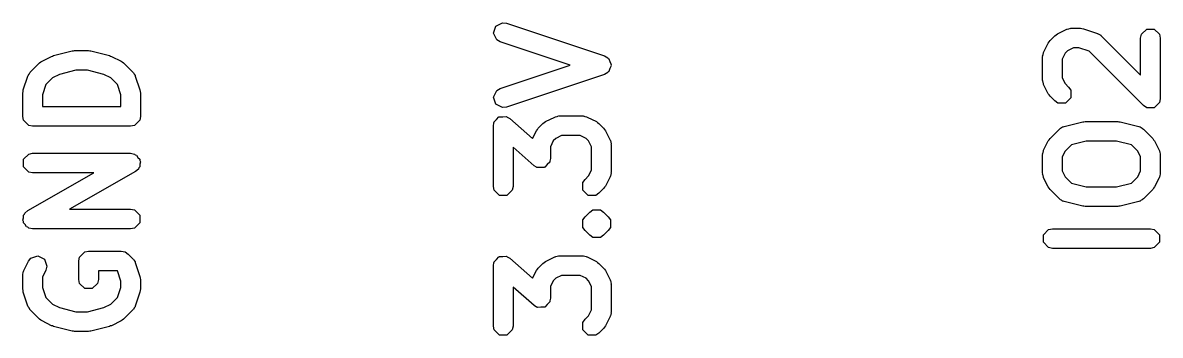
# Model space of a CAD drawing. Header units: inches. Extents: x 0.47 to 2.28, y -2.25 to -0.47.
# Drawn here: x 1.3694 to 1.5978, y -1.9885 to -1.9257 of the extents above; entities that cross this region are included whole.
import ezdxf

# ---------------------------------------------------------------- set-up
doc = ezdxf.new("R2010")
doc.units = ezdxf.units.IN
doc.header["$MEASUREMENT"] = 0
doc.layers.add('F.Silkscreen', color=41, linetype='CONTINUOUS', true_color=0xf2eda1)

msp = doc.modelspace()

# ---------------------------------------------------------------- linework, layer by layer
at = {"layer": 'F.Silkscreen', "linetype": 'CONTINUOUS'}
for p, q in [((1.46393, -1.92781), (1.4644, -1.92638)), ((1.4644, -1.92638), (1.46575, -1.92571)), ((1.46575, -1.92571), (1.46651, -1.9258)), ((1.46651, -1.9258), (1.4862, -1.93236)), ((1.57712, -1.92797), (1.579, -1.92703)), ((1.579, -1.92703), (1.57909, -1.92701)), ((1.57909, -1.92701), (1.57912, -1.92697)), ((1.57912, -1.92697), (1.57943, -1.92691)), ((1.57943, -1.92691), (1.57974, -1.92683)), ((1.57974, -1.92683), (1.57978, -1.92684)), ((1.57978, -1.92684), (1.57988, -1.92682)), ((1.57988, -1.92682), (1.58175, -1.92682)), ((1.58175, -1.92682), (1.58206, -1.92689)), ((1.58206, -1.92689), (1.58237, -1.92693)), ((1.58237, -1.92693), (1.58519, -1.92786)), ((1.59399, -1.92804), (1.59506, -1.92697)), ((1.59506, -1.92697), (1.59656, -1.92697)), ((1.59656, -1.92697), (1.59763, -1.92804)), ((1.4646, -1.92916), (1.46393, -1.92781)), ((1.46527, -1.92954), (1.4646, -1.92916)), ((1.5755, -1.92954), (1.57567, -1.92928)), ((1.57567, -1.92928), (1.57661, -1.92834)), ((1.57661, -1.92834), (1.57687, -1.92816)), ((1.57687, -1.92816), (1.57712, -1.92797)), ((1.58519, -1.92786), (1.58527, -1.92791)), ((1.58527, -1.92791), (1.58532, -1.92791)), ((1.58532, -1.92791), (1.58558, -1.92809)), ((1.58558, -1.92809), (1.58585, -1.92824)), ((1.58585, -1.92824), (1.58587, -1.92828)), ((1.58587, -1.92828), (1.58595, -1.92834)), ((1.58595, -1.92834), (1.59384, -1.93623)), ((1.59384, -1.92879), (1.59399, -1.92804)), ((1.59384, -1.93623), (1.59384, -1.92879)), ((1.59763, -1.92804), (1.59778, -1.92879)), ((1.59778, -1.92879), (1.59778, -1.94098)), ((1.37561, -1.93232), (1.37936, -1.93138)), ((1.37936, -1.93138), (1.3796, -1.93137)), ((1.3796, -1.93137), (1.37984, -1.93132)), ((1.37984, -1.93132), (1.38265, -1.93132)), ((1.38265, -1.93132), (1.38289, -1.93137)), ((1.38289, -1.93137), (1.38313, -1.93138)), ((1.38313, -1.93138), (1.38688, -1.93232)), ((1.47935, -1.93423), (1.46527, -1.92954)), ((1.57425, -1.9321), (1.57431, -1.93179)), ((1.57431, -1.93179), (1.57434, -1.93176)), ((1.57434, -1.93176), (1.57437, -1.93166)), ((1.57437, -1.93166), (1.5753, -1.92979)), ((1.5753, -1.92979), (1.5755, -1.92954)), ((1.57917, -1.93135), (1.57868, -1.93183)), ((1.58034, -1.93076), (1.57917, -1.93135)), ((1.58143, -1.93076), (1.58034, -1.93076)), ((1.5835, -1.93145), (1.58143, -1.93076)), ((1.59442, -1.94237), (1.5835, -1.93145)), ((1.37095, -1.93565), (1.37282, -1.93378)), ((1.37282, -1.93378), (1.37308, -1.9336)), ((1.37308, -1.9336), (1.37333, -1.93341)), ((1.37333, -1.93341), (1.37521, -1.93247)), ((1.37521, -1.93247), (1.37542, -1.93241)), ((1.37542, -1.93241), (1.37561, -1.93232)), ((1.38688, -1.93232), (1.38707, -1.93241)), ((1.38707, -1.93241), (1.38728, -1.93247)), ((1.38728, -1.93247), (1.38916, -1.93341)), ((1.38916, -1.93341), (1.3894, -1.9336)), ((1.3894, -1.9336), (1.38967, -1.93378)), ((1.38967, -1.93378), (1.39154, -1.93565)), ((1.4862, -1.93236), (1.48686, -1.93274)), ((1.48686, -1.93274), (1.48693, -1.93287)), ((1.48693, -1.93287), (1.48706, -1.93294)), ((1.48706, -1.93294), (1.48726, -1.93353)), ((1.48726, -1.93353), (1.48754, -1.93409)), ((1.48754, -1.93409), (1.48749, -1.93423)), ((1.57416, -1.9324), (1.57425, -1.9321)), ((1.57418, -1.93245), (1.57416, -1.9324)), ((1.57416, -1.93254), (1.57418, -1.93245)), ((1.57416, -1.93723), (1.57416, -1.93254)), ((1.57868, -1.93183), (1.57809, -1.93301)), ((1.57809, -1.93301), (1.57809, -1.93677)), ((1.37047, -1.93642), (1.37052, -1.93633)), ((1.37052, -1.93629), (1.3707, -1.93603)), ((1.37052, -1.93633), (1.37052, -1.93629)), ((1.3707, -1.93603), (1.37085, -1.93575)), ((1.37085, -1.93575), (1.37089, -1.93573)), ((1.37089, -1.93573), (1.37095, -1.93565)), ((1.37678, -1.93609), (1.37538, -1.93679)), ((1.38008, -1.93526), (1.37678, -1.93609)), ((1.38241, -1.93526), (1.38008, -1.93526)), ((1.38571, -1.93609), (1.38241, -1.93526)), ((1.38711, -1.93679), (1.38571, -1.93609)), ((1.39154, -1.93565), (1.3916, -1.93573)), ((1.3916, -1.93573), (1.39164, -1.93575)), ((1.39164, -1.93575), (1.39179, -1.93603)), ((1.39179, -1.93603), (1.39197, -1.93629)), ((1.39197, -1.93629), (1.39197, -1.93633)), ((1.39197, -1.93633), (1.39202, -1.93642)), ((1.46527, -1.93892), (1.47935, -1.93423)), ((1.4862, -1.9361), (1.46651, -1.94266)), ((1.48686, -1.93572), (1.4862, -1.9361)), ((1.48693, -1.93559), (1.48686, -1.93572)), ((1.48706, -1.93552), (1.48693, -1.93559)), ((1.48726, -1.93493), (1.48706, -1.93552)), ((1.48754, -1.93437), (1.48726, -1.93493)), ((1.48749, -1.93423), (1.48754, -1.93437)), ((1.36953, -1.93923), (1.37047, -1.93642)), ((1.37406, -1.93811), (1.37337, -1.94017)), ((1.37538, -1.93679), (1.37406, -1.93811)), ((1.38843, -1.93811), (1.38711, -1.93679)), ((1.38912, -1.94017), (1.38843, -1.93811)), ((1.39202, -1.93642), (1.39295, -1.93923)), ((1.57418, -1.93733), (1.57416, -1.93723)), ((1.57416, -1.93737), (1.57418, -1.93733)), ((1.57425, -1.93767), (1.57416, -1.93737)), ((1.57431, -1.93798), (1.57425, -1.93767)), ((1.57434, -1.93802), (1.57431, -1.93798)), ((1.57437, -1.93811), (1.57434, -1.93802)), ((1.5753, -1.93998), (1.57437, -1.93811)), ((1.57809, -1.93677), (1.57868, -1.93794)), ((1.57868, -1.93794), (1.57939, -1.93865)), ((1.57939, -1.93865), (1.57982, -1.93929)), ((1.36943, -1.93985), (1.36949, -1.93954)), ((1.36943, -1.94454), (1.36943, -1.93985)), ((1.36949, -1.93954), (1.36953, -1.93923)), ((1.37337, -1.94017), (1.37337, -1.94257)), ((1.38912, -1.94257), (1.38912, -1.94017)), ((1.39295, -1.93923), (1.39299, -1.93954)), ((1.39299, -1.93954), (1.39306, -1.93985)), ((1.39306, -1.93985), (1.39306, -1.94454)), ((1.46393, -1.94065), (1.4646, -1.9393)), ((1.4644, -1.94208), (1.46393, -1.94065)), ((1.4646, -1.9393), (1.46527, -1.93892)), ((1.5755, -1.94023), (1.5753, -1.93998)), ((1.57567, -1.9405), (1.5755, -1.94023)), ((1.57661, -1.94143), (1.57567, -1.9405)), ((1.57982, -1.9408), (1.57875, -1.94186)), ((1.57982, -1.93929), (1.57982, -1.9408)), ((1.37337, -1.94257), (1.38912, -1.94257)), ((1.46575, -1.94276), (1.4644, -1.94208)), ((1.46651, -1.94266), (1.46575, -1.94276)), ((1.57725, -1.94186), (1.57661, -1.94143)), ((1.57875, -1.94186), (1.57725, -1.94186)), ((1.59506, -1.9428), (1.59442, -1.94237)), ((1.59656, -1.9428), (1.59506, -1.9428)), ((1.59763, -1.94173), (1.59656, -1.9428)), ((1.59656, -1.9428), (1.59656, -1.9428)), ((1.59778, -1.94098), (1.59763, -1.94173)), ((1.59763, -1.94173), (1.59763, -1.94173)), ((1.36958, -1.94529), (1.36943, -1.94454)), ((1.37065, -1.94636), (1.36958, -1.94529)), ((1.39291, -1.94529), (1.39184, -1.94636)), ((1.39306, -1.94454), (1.39291, -1.94529)), ((1.46407, -1.94566), (1.46456, -1.94517)), ((1.46456, -1.94517), (1.46502, -1.94465)), ((1.46502, -1.94465), (1.46509, -1.94465)), ((1.46509, -1.94465), (1.46514, -1.9446)), ((1.46514, -1.9446), (1.46583, -1.9446)), ((1.46583, -1.9446), (1.46652, -1.94455)), ((1.46652, -1.94455), (1.4666, -1.9446)), ((1.4666, -1.9446), (1.46664, -1.9446)), ((1.46664, -1.9446), (1.4667, -1.94466)), ((1.4667, -1.94466), (1.46719, -1.94493)), ((1.46719, -1.94493), (1.47179, -1.94896)), ((1.47438, -1.94559), (1.47626, -1.94466)), ((1.47626, -1.94466), (1.47635, -1.94463)), ((1.47635, -1.94463), (1.47639, -1.9446)), ((1.47639, -1.9446), (1.47669, -1.94454)), ((1.47669, -1.94454), (1.477, -1.94445)), ((1.477, -1.94445), (1.47704, -1.94447)), ((1.47704, -1.94447), (1.47714, -1.94445)), ((1.47714, -1.94445), (1.48183, -1.94445)), ((1.48183, -1.94445), (1.48192, -1.94447)), ((1.48192, -1.94447), (1.48197, -1.94445)), ((1.48197, -1.94445), (1.48227, -1.94454)), ((1.48227, -1.94454), (1.48258, -1.9446)), ((1.48258, -1.9446), (1.48261, -1.94463)), ((1.48261, -1.94463), (1.48271, -1.94466)), ((1.48271, -1.94466), (1.48458, -1.94559)), ((1.3714, -1.94651), (1.37065, -1.94636)), ((1.39109, -1.94651), (1.3714, -1.94651)), ((1.39184, -1.94636), (1.39109, -1.94651)), ((1.46392, -1.94642), (1.46403, -1.94587)), ((1.46392, -1.9586), (1.46392, -1.94642)), ((1.46403, -1.94579), (1.46405, -1.94575)), ((1.46403, -1.94587), (1.46403, -1.94579)), ((1.46405, -1.94575), (1.46407, -1.94566)), ((1.47179, -1.94896), (1.47257, -1.94741)), ((1.47257, -1.94741), (1.47276, -1.94716)), ((1.47276, -1.94716), (1.47293, -1.9469)), ((1.47293, -1.9469), (1.47387, -1.94596)), ((1.47387, -1.94596), (1.47413, -1.94579)), ((1.47413, -1.94579), (1.47438, -1.94559)), ((1.48458, -1.94559), (1.48483, -1.94579)), ((1.48483, -1.94579), (1.48509, -1.94596)), ((1.48509, -1.94596), (1.48603, -1.9469)), ((1.48603, -1.9469), (1.48621, -1.94716)), ((1.48621, -1.94716), (1.4864, -1.94741)), ((1.4864, -1.94741), (1.48734, -1.94929)), ((1.57567, -1.94896), (1.57755, -1.94709)), ((1.57755, -1.94709), (1.57772, -1.94697)), ((1.57772, -1.94697), (1.57777, -1.9469)), ((1.57777, -1.9469), (1.57798, -1.94679)), ((1.57798, -1.94679), (1.57819, -1.94666)), ((1.57819, -1.94666), (1.57827, -1.94666)), ((1.57827, -1.94666), (1.57846, -1.94657)), ((1.57846, -1.94657), (1.58221, -1.94563)), ((1.58221, -1.94563), (1.58245, -1.94562)), ((1.58245, -1.94562), (1.58269, -1.94557)), ((1.58269, -1.94557), (1.58925, -1.94557)), ((1.58925, -1.94557), (1.58949, -1.94562)), ((1.58949, -1.94562), (1.58973, -1.94563)), ((1.58973, -1.94563), (1.59348, -1.94657)), ((1.59348, -1.94657), (1.59367, -1.94666)), ((1.59367, -1.94666), (1.59375, -1.94666)), ((1.59375, -1.94666), (1.59395, -1.94679)), ((1.59395, -1.94679), (1.59417, -1.9469)), ((1.59417, -1.9469), (1.59421, -1.94697)), ((1.59421, -1.94697), (1.59439, -1.94709)), ((1.59439, -1.94709), (1.59627, -1.94896)), ((1.47594, -1.94946), (1.47536, -1.95063)), ((1.47643, -1.94897), (1.47594, -1.94946)), ((1.4776, -1.94838), (1.47643, -1.94897)), ((1.48136, -1.94838), (1.4776, -1.94838)), ((1.48253, -1.94897), (1.48136, -1.94838)), ((1.48302, -1.94946), (1.48253, -1.94897)), ((1.48361, -1.95063), (1.48302, -1.94946)), ((1.48734, -1.94929), (1.48736, -1.94938)), ((1.48736, -1.94938), (1.48739, -1.94941)), ((1.48739, -1.94941), (1.48746, -1.94972)), ((1.48746, -1.94972), (1.48754, -1.95003)), ((1.48754, -1.95003), (1.48752, -1.95007)), ((1.48752, -1.95007), (1.48754, -1.95017)), ((1.57437, -1.95135), (1.5753, -1.94947)), ((1.5753, -1.94947), (1.5755, -1.94922)), ((1.5755, -1.94922), (1.57567, -1.94896)), ((1.58293, -1.94951), (1.57994, -1.95026)), ((1.58901, -1.94951), (1.58293, -1.94951)), ((1.59199, -1.95026), (1.58901, -1.94951)), ((1.59627, -1.94896), (1.59644, -1.94922)), ((1.59644, -1.94922), (1.59663, -1.94947)), ((1.59663, -1.94947), (1.59757, -1.95135)), ((1.36958, -1.95316), (1.37065, -1.9521)), ((1.37065, -1.9521), (1.3714, -1.95195)), ((1.3714, -1.95195), (1.39109, -1.95195)), ((1.39109, -1.95195), (1.39184, -1.9521)), ((1.39184, -1.9521), (1.39203, -1.95229)), ((1.39203, -1.95229), (1.39229, -1.95236)), ((1.39229, -1.95236), (1.39255, -1.9528)), ((1.47209, -1.95446), (1.46786, -1.95075)), ((1.46786, -1.95075), (1.46786, -1.9586)), ((1.47536, -1.95063), (1.47536, -1.95298)), ((1.48361, -1.95533), (1.48361, -1.95063)), ((1.48754, -1.95017), (1.48754, -1.95579)), ((1.57416, -1.95209), (1.57425, -1.95178)), ((1.57418, -1.95213), (1.57416, -1.95209)), ((1.57416, -1.95223), (1.57418, -1.95213)), ((1.57416, -1.95598), (1.57416, -1.95223)), ((1.57425, -1.95178), (1.57431, -1.95147)), ((1.57431, -1.95147), (1.57434, -1.95144)), ((1.57434, -1.95144), (1.57437, -1.95135)), ((1.57868, -1.95152), (1.57809, -1.95269)), ((1.57994, -1.95026), (1.57868, -1.95152)), ((1.59326, -1.95152), (1.59199, -1.95026)), ((1.59384, -1.95269), (1.59326, -1.95152)), ((1.59757, -1.95135), (1.5976, -1.95144)), ((1.5976, -1.95144), (1.59763, -1.95147)), ((1.59763, -1.95147), (1.59769, -1.95178)), ((1.59769, -1.95178), (1.59777, -1.95209)), ((1.59777, -1.95209), (1.59776, -1.95213)), ((1.59776, -1.95213), (1.59778, -1.95223)), ((1.59778, -1.95223), (1.59778, -1.95598)), ((1.36958, -1.95467), (1.36958, -1.95316)), ((1.39255, -1.9528), (1.39291, -1.95316)), ((1.39291, -1.95316), (1.39291, -1.95343)), ((1.39291, -1.95343), (1.39304, -1.95367)), ((1.39304, -1.95367), (1.39291, -1.95416)), ((1.39291, -1.95416), (1.39291, -1.95467)), ((1.47258, -1.95474), (1.47209, -1.95446)), ((1.47472, -1.95422), (1.47426, -1.95474)), ((1.47521, -1.95373), (1.47472, -1.95422)), ((1.47523, -1.95364), (1.47521, -1.95373)), ((1.47525, -1.95361), (1.47523, -1.95364)), ((1.47536, -1.95298), (1.47525, -1.95353)), ((1.47525, -1.95353), (1.47525, -1.95361)), ((1.57809, -1.95269), (1.57809, -1.95551)), ((1.59384, -1.95551), (1.59384, -1.95269)), ((1.37065, -1.95573), (1.36958, -1.95467)), ((1.37043, -1.96345), (1.38367, -1.95588)), ((1.3714, -1.95588), (1.37065, -1.95573)), ((1.38367, -1.95588), (1.3714, -1.95588)), ((1.39206, -1.95562), (1.37881, -1.9632)), ((1.39264, -1.95512), (1.39206, -1.95562)), ((1.39271, -1.95486), (1.39264, -1.95512)), ((1.39291, -1.95467), (1.39271, -1.95486)), ((1.47264, -1.9548), (1.47258, -1.95474)), ((1.47268, -1.9548), (1.47264, -1.9548)), ((1.47276, -1.95484), (1.47268, -1.9548)), ((1.47345, -1.9548), (1.47276, -1.95484)), ((1.47414, -1.9548), (1.47345, -1.9548)), ((1.47419, -1.95475), (1.47414, -1.9548)), ((1.47426, -1.95474), (1.47419, -1.95475)), ((1.48231, -1.95721), (1.48302, -1.9565)), ((1.48302, -1.9565), (1.48361, -1.95533)), ((1.48734, -1.95667), (1.4864, -1.95855)), ((1.48736, -1.95658), (1.48734, -1.95667)), ((1.48739, -1.95654), (1.48736, -1.95658)), ((1.48746, -1.95623), (1.48739, -1.95654)), ((1.48754, -1.95593), (1.48746, -1.95623)), ((1.48754, -1.95579), (1.48752, -1.95589)), ((1.48752, -1.95589), (1.48754, -1.95593)), ((1.57418, -1.95607), (1.57416, -1.95598)), ((1.57416, -1.95612), (1.57418, -1.95607)), ((1.57425, -1.95642), (1.57416, -1.95612)), ((1.57431, -1.95673), (1.57425, -1.95642)), ((1.57434, -1.95676), (1.57431, -1.95673)), ((1.57437, -1.95686), (1.57434, -1.95676)), ((1.5753, -1.95873), (1.57437, -1.95686)), ((1.57809, -1.95551), (1.57868, -1.95669)), ((1.57868, -1.95669), (1.57994, -1.95795)), ((1.59199, -1.95795), (1.59326, -1.95669)), ((1.59326, -1.95669), (1.59384, -1.95551)), ((1.59757, -1.95686), (1.59663, -1.95873)), ((1.5976, -1.95676), (1.59757, -1.95686)), ((1.59763, -1.95673), (1.5976, -1.95676)), ((1.59769, -1.95642), (1.59763, -1.95673)), ((1.59777, -1.95612), (1.59769, -1.95642)), ((1.59778, -1.95598), (1.59776, -1.95607)), ((1.59776, -1.95607), (1.59777, -1.95612)), ((1.46407, -1.95936), (1.46392, -1.9586)), ((1.46786, -1.9586), (1.46771, -1.95936)), ((1.48188, -1.95785), (1.48231, -1.95721)), ((1.48188, -1.95936), (1.48188, -1.95785)), ((1.48603, -1.95906), (1.48509, -1.95999)), ((1.48621, -1.95879), (1.48603, -1.95906)), ((1.4864, -1.95855), (1.48621, -1.95879)), ((1.5755, -1.95898), (1.5753, -1.95873)), ((1.57567, -1.95924), (1.5755, -1.95898)), ((1.57994, -1.95795), (1.58293, -1.9587)), ((1.58293, -1.9587), (1.58901, -1.9587)), ((1.58901, -1.9587), (1.59199, -1.95795)), ((1.59644, -1.95898), (1.59627, -1.95924)), ((1.59663, -1.95873), (1.59644, -1.95898)), ((1.46514, -1.96042), (1.46407, -1.95936)), ((1.46664, -1.96042), (1.46514, -1.96042)), ((1.46771, -1.95936), (1.46664, -1.96042)), ((1.48295, -1.96042), (1.48188, -1.95936)), ((1.48445, -1.96042), (1.48295, -1.96042)), ((1.48509, -1.95999), (1.48445, -1.96042)), ((1.57755, -1.96112), (1.57567, -1.95924)), ((1.57772, -1.96124), (1.57755, -1.96112)), ((1.57777, -1.96131), (1.57772, -1.96124)), ((1.57798, -1.96141), (1.57777, -1.96131)), ((1.57819, -1.96155), (1.57798, -1.96141)), ((1.59395, -1.96141), (1.59375, -1.96155)), ((1.59417, -1.96131), (1.59395, -1.96141)), ((1.59421, -1.96124), (1.59417, -1.96131)), ((1.59439, -1.96112), (1.59421, -1.96124)), ((1.59627, -1.95924), (1.59439, -1.96112)), ((1.36985, -1.96396), (1.37043, -1.96345)), ((1.37881, -1.9632), (1.39109, -1.9632)), ((1.39109, -1.9632), (1.39184, -1.96335)), ((1.39184, -1.96335), (1.39291, -1.96441)), ((1.48231, -1.96471), (1.48325, -1.96377)), ((1.48325, -1.96377), (1.48388, -1.96335)), ((1.48388, -1.96335), (1.48539, -1.96335)), ((1.48539, -1.96335), (1.48603, -1.96377)), ((1.48539, -1.96335), (1.48539, -1.96335)), ((1.48603, -1.96377), (1.48697, -1.96471)), ((1.57827, -1.96155), (1.57819, -1.96155)), ((1.57846, -1.96164), (1.57827, -1.96155)), ((1.58221, -1.96257), (1.57846, -1.96164)), ((1.58245, -1.96259), (1.58221, -1.96257)), ((1.58269, -1.96263), (1.58245, -1.96259)), ((1.58925, -1.96263), (1.58269, -1.96263)), ((1.58949, -1.96259), (1.58925, -1.96263)), ((1.58973, -1.96257), (1.58949, -1.96259)), ((1.59348, -1.96164), (1.58973, -1.96257)), ((1.59367, -1.96155), (1.59348, -1.96164)), ((1.59375, -1.96155), (1.59367, -1.96155)), ((1.36945, -1.96541), (1.36958, -1.96492)), ((1.36958, -1.96565), (1.36945, -1.96541)), ((1.36958, -1.96441), (1.36977, -1.96422)), ((1.36958, -1.96492), (1.36958, -1.96441)), ((1.36958, -1.96592), (1.36958, -1.96565)), ((1.36994, -1.96628), (1.36958, -1.96592)), ((1.36977, -1.96422), (1.36985, -1.96396)), ((1.39291, -1.96592), (1.39184, -1.96698)), ((1.39291, -1.96441), (1.39291, -1.96592)), ((1.48188, -1.96535), (1.48231, -1.96471)), ((1.48188, -1.96685), (1.48188, -1.96535)), ((1.48697, -1.96471), (1.48739, -1.96535)), ((1.48739, -1.96535), (1.48739, -1.96535)), ((1.48739, -1.96535), (1.48739, -1.96535)), ((1.48739, -1.96535), (1.48739, -1.96685)), ((1.3702, -1.96672), (1.36994, -1.96628)), ((1.37046, -1.96679), (1.3702, -1.96672)), ((1.37065, -1.96698), (1.37046, -1.96679)), ((1.3714, -1.96713), (1.37065, -1.96698)), ((1.39109, -1.96713), (1.3714, -1.96713)), ((1.39184, -1.96698), (1.39109, -1.96713)), ((1.48231, -1.96749), (1.48188, -1.96685)), ((1.48188, -1.96685), (1.48188, -1.96685)), ((1.48325, -1.96843), (1.48231, -1.96749)), ((1.48697, -1.96749), (1.48603, -1.96843)), ((1.48739, -1.96685), (1.48697, -1.96749)), ((1.48739, -1.96685), (1.48739, -1.96685)), ((1.57431, -1.96835), (1.57537, -1.96728)), ((1.57537, -1.96728), (1.57613, -1.96713)), ((1.57613, -1.96713), (1.59581, -1.96713)), ((1.59581, -1.96713), (1.59656, -1.96728)), ((1.59656, -1.96728), (1.59763, -1.96835)), ((1.48388, -1.96886), (1.48325, -1.96843)), ((1.48539, -1.96886), (1.48388, -1.96886)), ((1.48388, -1.96886), (1.48388, -1.96886)), ((1.48388, -1.96886), (1.48388, -1.96886)), ((1.48603, -1.96843), (1.48539, -1.96886)), ((1.48539, -1.96886), (1.48539, -1.96886)), ((1.57431, -1.96985), (1.57431, -1.96835)), ((1.57537, -1.97092), (1.57431, -1.96985)), ((1.59763, -1.96985), (1.59656, -1.97092)), ((1.59763, -1.96835), (1.59763, -1.96985)), ((1.37105, -1.97305), (1.37248, -1.97257)), ((1.37248, -1.97257), (1.37383, -1.97325)), ((1.38068, -1.9736), (1.38083, -1.97285)), ((1.38083, -1.97285), (1.3819, -1.97178)), ((1.3819, -1.97178), (1.38265, -1.97163)), ((1.38265, -1.97163), (1.38921, -1.97163)), ((1.38921, -1.97163), (1.38997, -1.97178)), ((1.38997, -1.97178), (1.38997, -1.97178)), ((1.38997, -1.97178), (1.3906, -1.97221)), ((1.3906, -1.97221), (1.39154, -1.97315)), ((1.46456, -1.97329), (1.46502, -1.97277)), ((1.46502, -1.97277), (1.46509, -1.97277)), ((1.46509, -1.97277), (1.46514, -1.97272)), ((1.46514, -1.97272), (1.46583, -1.97272)), ((1.46583, -1.97272), (1.46652, -1.97267)), ((1.46652, -1.97267), (1.4666, -1.97272)), ((1.4666, -1.97272), (1.46664, -1.97272)), ((1.46664, -1.97272), (1.4667, -1.97278)), ((1.4667, -1.97278), (1.46719, -1.97306)), ((1.47438, -1.97371), (1.47626, -1.97278)), ((1.47626, -1.97278), (1.47635, -1.97275)), ((1.47635, -1.97275), (1.47639, -1.97272)), ((1.47639, -1.97272), (1.47669, -1.97266)), ((1.47669, -1.97266), (1.477, -1.97257)), ((1.477, -1.97257), (1.47704, -1.97259)), ((1.47704, -1.97259), (1.47714, -1.97257)), ((1.47714, -1.97257), (1.48183, -1.97257)), ((1.48183, -1.97257), (1.48192, -1.97259)), ((1.48192, -1.97259), (1.48197, -1.97257)), ((1.48197, -1.97257), (1.48227, -1.97266)), ((1.48227, -1.97266), (1.48258, -1.97272)), ((1.48258, -1.97272), (1.48261, -1.97275)), ((1.48261, -1.97275), (1.48271, -1.97278)), ((1.48271, -1.97278), (1.48458, -1.97371)), ((1.57613, -1.97107), (1.57537, -1.97092)), ((1.59581, -1.97107), (1.57613, -1.97107)), ((1.59656, -1.97092), (1.59581, -1.97107)), ((1.36964, -1.97553), (1.37058, -1.97366)), ((1.37058, -1.97366), (1.37105, -1.97305)), ((1.37383, -1.97325), (1.3743, -1.97468)), ((1.3743, -1.97468), (1.3741, -1.97542)), ((1.38068, -1.97735), (1.38068, -1.9736)), ((1.39154, -1.97315), (1.3916, -1.97323)), ((1.3916, -1.97323), (1.39164, -1.97325)), ((1.39164, -1.97325), (1.39179, -1.97352)), ((1.39179, -1.97352), (1.39197, -1.97378)), ((1.39197, -1.97378), (1.39197, -1.97383)), ((1.39197, -1.97383), (1.39202, -1.97392)), ((1.39202, -1.97392), (1.39295, -1.97673)), ((1.46392, -1.97454), (1.46403, -1.97399)), ((1.46392, -1.98672), (1.46392, -1.97454)), ((1.46403, -1.97391), (1.46405, -1.97387)), ((1.46403, -1.97399), (1.46403, -1.97391)), ((1.46405, -1.97387), (1.46407, -1.97378)), ((1.46407, -1.97378), (1.46456, -1.97329)), ((1.46719, -1.97306), (1.47179, -1.97708)), ((1.47276, -1.97528), (1.47293, -1.97502)), ((1.47293, -1.97502), (1.47387, -1.97408)), ((1.47387, -1.97408), (1.47413, -1.97391)), ((1.47413, -1.97391), (1.47438, -1.97371)), ((1.48458, -1.97371), (1.48483, -1.97391)), ((1.48483, -1.97391), (1.48509, -1.97408)), ((1.48509, -1.97408), (1.48603, -1.97502)), ((1.48603, -1.97502), (1.48621, -1.97528)), ((1.36943, -1.97641), (1.36945, -1.97632)), ((1.36943, -1.97922), (1.36943, -1.97641)), ((1.36944, -1.97627), (1.36952, -1.97597)), ((1.36945, -1.97632), (1.36944, -1.97627)), ((1.36952, -1.97597), (1.36958, -1.97566)), ((1.36958, -1.97566), (1.36962, -1.97563)), ((1.36962, -1.97563), (1.36964, -1.97553)), ((1.3741, -1.97542), (1.37337, -1.97688)), ((1.37337, -1.97688), (1.37337, -1.97891)), ((1.38083, -1.9781), (1.38068, -1.97735)), ((1.38462, -1.97735), (1.38447, -1.9781)), ((1.3884, -1.97557), (1.38462, -1.97557)), ((1.38462, -1.97557), (1.38462, -1.97735)), ((1.38843, -1.9756), (1.3884, -1.97557)), ((1.38912, -1.97767), (1.38843, -1.9756)), ((1.39295, -1.97673), (1.39299, -1.97704)), ((1.39299, -1.97704), (1.39306, -1.97735)), ((1.39306, -1.97735), (1.39306, -1.97922)), ((1.47179, -1.97708), (1.47257, -1.97553)), ((1.47257, -1.97553), (1.47276, -1.97528)), ((1.47643, -1.97709), (1.47594, -1.97758)), ((1.4776, -1.97651), (1.47643, -1.97709)), ((1.48136, -1.97651), (1.4776, -1.97651)), ((1.48253, -1.97709), (1.48136, -1.97651)), ((1.48302, -1.97758), (1.48253, -1.97709)), ((1.48621, -1.97528), (1.4864, -1.97553)), ((1.4864, -1.97553), (1.48734, -1.97741)), ((1.48734, -1.97741), (1.48736, -1.9775)), ((1.36949, -1.97953), (1.36943, -1.97922)), ((1.36953, -1.97985), (1.36949, -1.97953)), ((1.37337, -1.97891), (1.37406, -1.98097)), ((1.3819, -1.97917), (1.38083, -1.9781)), ((1.3834, -1.97917), (1.3819, -1.97917)), ((1.38447, -1.9781), (1.3834, -1.97917)), ((1.38843, -1.98097), (1.38912, -1.97891)), ((1.38912, -1.97891), (1.38912, -1.97767)), ((1.39299, -1.97953), (1.39295, -1.97985)), ((1.39306, -1.97922), (1.39299, -1.97953)), ((1.47209, -1.98258), (1.46786, -1.97888)), ((1.46786, -1.97888), (1.46786, -1.98672)), ((1.47594, -1.97758), (1.47536, -1.97875)), ((1.47536, -1.97875), (1.47536, -1.9811)), ((1.48361, -1.97875), (1.48302, -1.97758)), ((1.48361, -1.98345), (1.48361, -1.97875)), ((1.48736, -1.9775), (1.48739, -1.97753)), ((1.48739, -1.97753), (1.48746, -1.97784)), ((1.48746, -1.97784), (1.48754, -1.97815)), ((1.48754, -1.97815), (1.48752, -1.97819)), ((1.48752, -1.97819), (1.48754, -1.97829)), ((1.48754, -1.97829), (1.48754, -1.98391)), ((1.37047, -1.98266), (1.36953, -1.97985)), ((1.37406, -1.98097), (1.37538, -1.98229)), ((1.38711, -1.98229), (1.38843, -1.98097)), ((1.39295, -1.97985), (1.39202, -1.98266)), ((1.47521, -1.98185), (1.47472, -1.98234)), ((1.47523, -1.98176), (1.47521, -1.98185)), ((1.47525, -1.98173), (1.47523, -1.98176)), ((1.47536, -1.9811), (1.47525, -1.98165)), ((1.47525, -1.98165), (1.47525, -1.98173)), ((1.37052, -1.98274), (1.37047, -1.98266)), ((1.37052, -1.98279), (1.37052, -1.98274)), ((1.3707, -1.98305), (1.37052, -1.98279)), ((1.37085, -1.98333), (1.3707, -1.98305)), ((1.37089, -1.98335), (1.37085, -1.98333)), ((1.37095, -1.98343), (1.37089, -1.98335)), ((1.37282, -1.9853), (1.37095, -1.98343)), ((1.37538, -1.98229), (1.37678, -1.98299)), ((1.37678, -1.98299), (1.38008, -1.98382)), ((1.38008, -1.98382), (1.38241, -1.98382)), ((1.38241, -1.98382), (1.38571, -1.98299)), ((1.38571, -1.98299), (1.38711, -1.98229)), ((1.39154, -1.98343), (1.38967, -1.9853)), ((1.3916, -1.98335), (1.39154, -1.98343)), ((1.39164, -1.98333), (1.3916, -1.98335)), ((1.39179, -1.98305), (1.39164, -1.98333)), ((1.39197, -1.98279), (1.39179, -1.98305)), ((1.39202, -1.98266), (1.39197, -1.98274)), ((1.39197, -1.98274), (1.39197, -1.98279)), ((1.47258, -1.98286), (1.47209, -1.98258)), ((1.47264, -1.98292), (1.47258, -1.98286)), ((1.47268, -1.98292), (1.47264, -1.98292)), ((1.47276, -1.98296), (1.47268, -1.98292)), ((1.47345, -1.98292), (1.47276, -1.98296)), ((1.47414, -1.98292), (1.47345, -1.98292)), ((1.47419, -1.98287), (1.47414, -1.98292)), ((1.47426, -1.98286), (1.47419, -1.98287)), ((1.47472, -1.98234), (1.47426, -1.98286)), ((1.48302, -1.98462), (1.48361, -1.98345)), ((1.48754, -1.98405), (1.48746, -1.98436)), ((1.48754, -1.98391), (1.48752, -1.98401)), ((1.48752, -1.98401), (1.48754, -1.98405)), ((1.37308, -1.98548), (1.37282, -1.9853)), ((1.37333, -1.98567), (1.37308, -1.98548)), ((1.37521, -1.98661), (1.37333, -1.98567)), ((1.37542, -1.98667), (1.37521, -1.98661)), ((1.38728, -1.98661), (1.38707, -1.98667)), ((1.38916, -1.98567), (1.38728, -1.98661)), ((1.3894, -1.98548), (1.38916, -1.98567)), ((1.38967, -1.9853), (1.3894, -1.98548)), ((1.48188, -1.98597), (1.48231, -1.98533)), ((1.48188, -1.98748), (1.48188, -1.98597)), ((1.48231, -1.98533), (1.48302, -1.98462)), ((1.48734, -1.98479), (1.4864, -1.98667)), ((1.48736, -1.9847), (1.48734, -1.98479)), ((1.48739, -1.98466), (1.48736, -1.9847)), ((1.48746, -1.98436), (1.48739, -1.98466)), ((1.37561, -1.98676), (1.37542, -1.98667)), ((1.37936, -1.9877), (1.37561, -1.98676)), ((1.3796, -1.98771), (1.37936, -1.9877)), ((1.37984, -1.98775), (1.3796, -1.98771)), ((1.38265, -1.98775), (1.37984, -1.98775)), ((1.38289, -1.98771), (1.38265, -1.98775)), ((1.38313, -1.9877), (1.38289, -1.98771)), ((1.38688, -1.98676), (1.38313, -1.9877)), ((1.38707, -1.98667), (1.38688, -1.98676)), ((1.46407, -1.98748), (1.46392, -1.98672)), ((1.46514, -1.98854), (1.46407, -1.98748)), ((1.46664, -1.98854), (1.46514, -1.98854)), ((1.46771, -1.98748), (1.46664, -1.98854)), ((1.46786, -1.98672), (1.46771, -1.98748)), ((1.48295, -1.98854), (1.48188, -1.98748)), ((1.48445, -1.98854), (1.48295, -1.98854)), ((1.48509, -1.98812), (1.48445, -1.98854)), ((1.48603, -1.98718), (1.48509, -1.98812)), ((1.48621, -1.98692), (1.48603, -1.98718)), ((1.4864, -1.98667), (1.48621, -1.98692))]:
    msp.add_line(p, q, dxfattribs=at)

doc.saveas('drawing.dxf')
